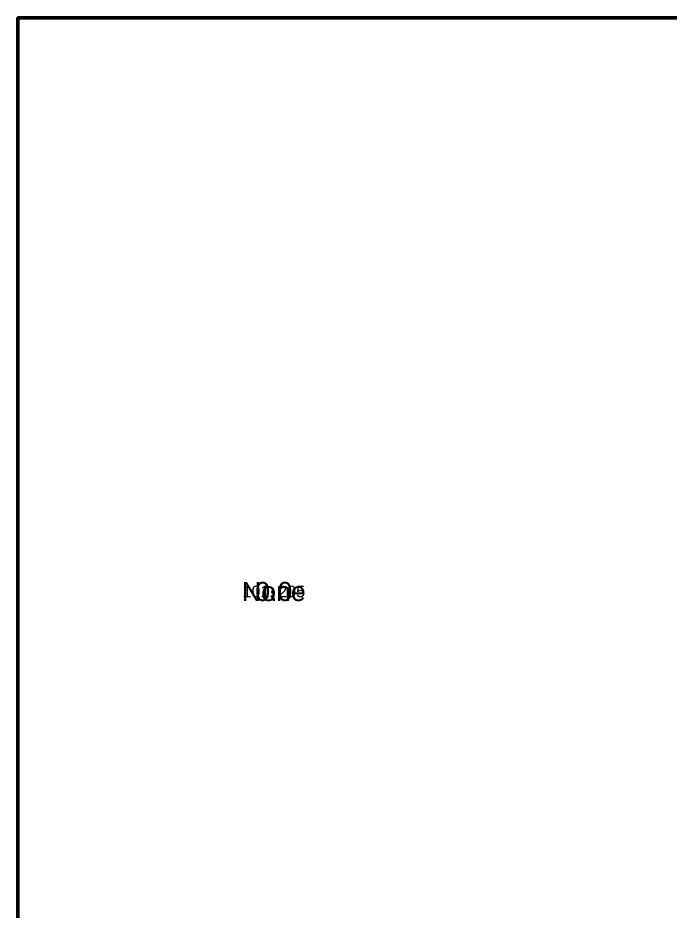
# Model space of a CAD drawing. Header units: metres. Extents: x -15 to 265, y -15 to 265.
# Drawn here: x -15 to 87.2, y 125 to 265 of the extents above; entities that cross this region are included whole.
import ezdxf
from ezdxf.enums import TextEntityAlignment as Align

# ---------------------------------------------------------------- set-up
doc = ezdxf.new("R2010")
doc.units = ezdxf.units.M
for name, color, linetype in [('all_buildings', 1, 'Continuous'), ('buildings_with_calculated_area', 1, 'Continuous'), ('study_area_boundary', 1, 'Continuous'), ('transit_stops', 7, 'Continuous')]:
    doc.layers.add(name, color=color, linetype=linetype)
doc.styles.add('Arial', font='txt')

msp = doc.modelspace()

# ---------------------------------------------------------------- linework, layer by layer
at = {"layer": 'all_buildings', "color": 1, "linetype": 'Continuous', "lineweight": 50}
msp.add_point((25, 175), dxfattribs=at)
at = {"layer": 'buildings_with_calculated_area', "color": 1, "linetype": 'Continuous', "lineweight": 50}
msp.add_point((25, 175), dxfattribs=at)
at = {"layer": 'study_area_boundary', "color": 1, "linetype": 'Continuous', "lineweight": 50}
msp.add_lwpolyline([(265, -15), (265, 265), (-15, 265), (-15, -15), (265, -15)], close=True, dxfattribs=at)
at = {"layer": 'transit_stops', "color": 7, "linetype": 'Continuous', "lineweight": 15}
msp.add_point((25, 175), dxfattribs=at)

# ---------------------------------------------------------------- texts
at = {"layer": 'all_buildings', "color": 5, "linetype": 'Continuous', "lineweight": 50, "style": 'Arial'}
msp.add_text('None', height=3, dxfattribs=at).set_placement((25.1, 175.1), align=Align.MIDDLE_CENTER)
at = {"layer": 'buildings_with_calculated_area', "color": 5, "linetype": 'Continuous', "lineweight": 50, "style": 'Arial'}
msp.add_text('0.0', height=3, dxfattribs=at).set_placement((25.1, 175.1), align=Align.MIDDLE_CENTER)
at = {"layer": 'transit_stops', "color": 5, "linetype": 'Continuous', "lineweight": 15, "style": 'Arial'}
msp.add_text('101, 205', height=1.8, dxfattribs=at).set_placement((25.1, 175.1), align=Align.MIDDLE_CENTER)

doc.saveas('drawing.dxf')
